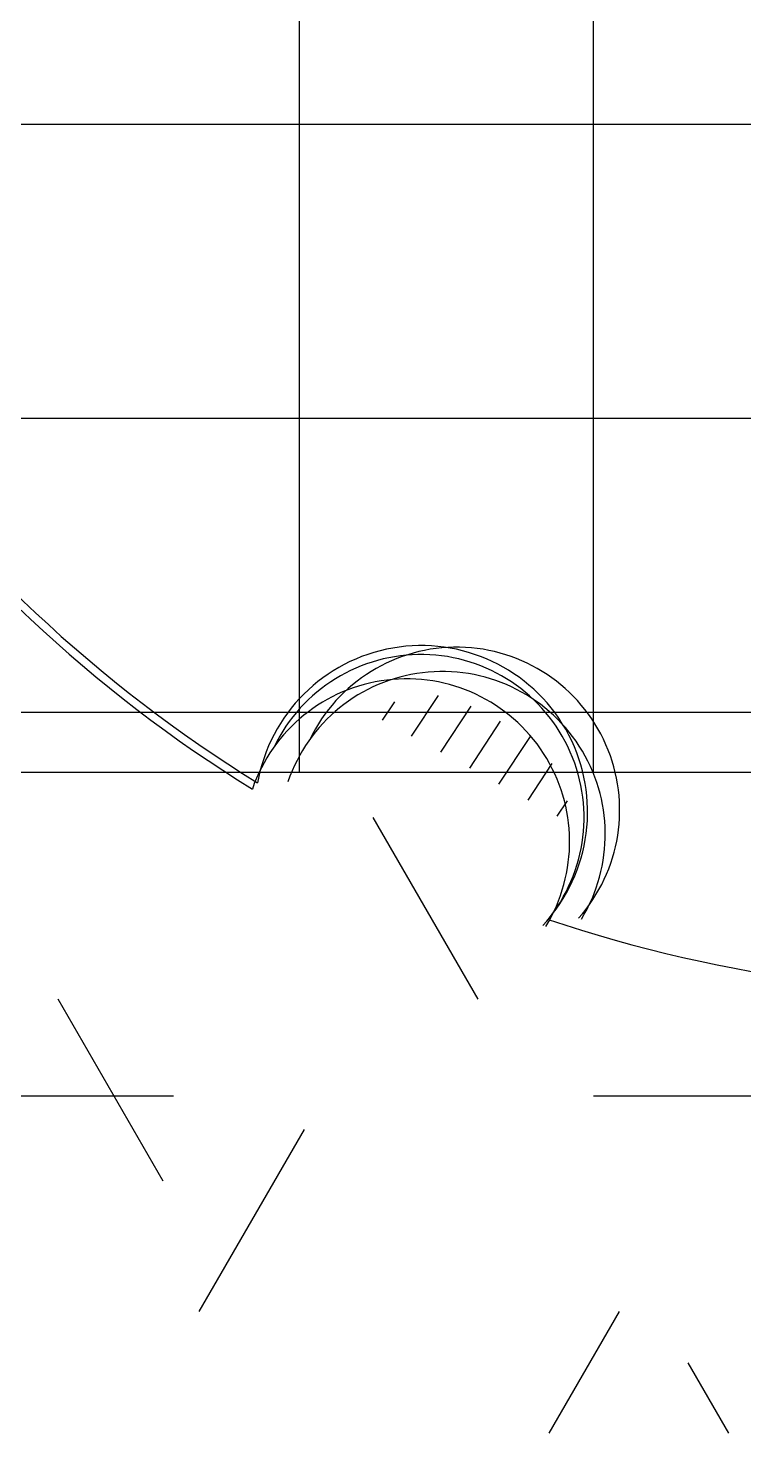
# Model space of a CAD drawing. Extents: x 941299 to 942979, y 2579300 to 2579597.
# Drawn here: x 941973.91 to 941976.62, y 2579401.89 to 2579407.19 of the extents above; entities that cross this region are included whole.
import ezdxf

# ---------------------------------------------------------------- set-up
doc = ezdxf.new("R2010")
doc.units = 0
doc.layers.get('0').update_dxf_attribs({"linetype": 'CONTINUOUS'})
doc.layers.add('fz', color=7, linetype='CONTINUOUS')
doc.layers.add('绿化工程', color=3, linetype='CONTINUOUS')

# ---------------------------------------------------------------- blocks, each defined once
blk = doc.blocks.new('*X93')
at = {"color": 0}
for p, q in [((122539.1766, 22768.4251), (122539.1885, 22768.4369)), ((122539.1957, 22768.4088), (122539.2218, 22768.4348)), ((122539.2148, 22768.3926), (122539.2443, 22768.422)), ((122539.2339, 22768.3763), (122539.2639, 22768.4063)), ((122539.253, 22768.3601), (122539.2836, 22768.3906)), ((122539.2721, 22768.3438), (122539.2955, 22768.3671)), ((122539.2912, 22768.3275), (122539.3011, 22768.3373))]:
    blk.add_line(p, q, dxfattribs=at)
blk = doc.blocks.new('dys')
at = {"layer": '绿化工程'}
for centre, radius, start, end in [((0, 0), 5.3048, 215.3736, 238.2438), ((-0.0196, -0.0238), 5.3048, 215.3736, 238.2438), ((-2.1732, -4.6201), 0.6284, 319.6449, 169.9731), ((-2.1742, -4.6414), 0.6159, 318.3532, 154.2937), ((-2.0395, -4.6136), 0.6159, 318.3532, 154.2937), ((-2.2287, -4.7334), 0.6159, 328.5867, 161.1544), ((-2.094, -4.7055), 0.6159, 328.5867, 161.1544), ((0, 0), 5.3048, 251.3736, 274.2438)]:
    blk.add_arc(centre, radius, start, end, dxfattribs=at)
at = {"layer": '绿化工程', "xscale": 4.999999999939511, "yscale": 5, "zscale": 5, "rotation": 11.67087918926173}
blk.add_blockref('*X93', (-577002.1007, -235434.7893), dxfattribs=at)

msp = doc.modelspace()

# ---------------------------------------------------------------- hatches: boundary and pattern name
at = {"layer": '绿化工程'}
h = msp.add_hatch(dxfattribs=at)
h.set_pattern_fill('ANSI37', color=9, scale=0.35, angle=45, style=0)
h.set_pattern_definition([(90, (125, 0), (-1.11125, 1e-16), []), (180, (125, 0), (-1e-16, -1.11125), [])])
h.paths.add_polyline_path([(941971.7134, 2579409.38137), (941971.7134, 2579404.38137), (942034.2134, 2579404.38137), (942034.2134, 2579409.38137)])
h = msp.add_hatch(dxfattribs=at)
h.set_pattern_fill('HEX', color=9, scale=0.25, style=0)
h.set_pattern_definition([(0, (125, 0), (0, 1.374815), [0.79375, -1.5875]), (120, (125, 0), (-1.1906247155, -0.6874075), [0.79375, -1.5875]), (60, (125.7938, 0), (-1.1906247155, 0.6874075), [0.79375, -1.5875])])
h.paths.add_polyline_path([(941971.7134, 2579401.88137), (941971.7134, 2579404.38137), (942034.2134, 2579404.38137), (942034.2134, 2579401.88137)])

# ---------------------------------------------------------------- linework, layer by layer
at = {"layer": 'fz', "color": 8}
msp.add_line((941784.2134, 2579404.38137), (942084.2134, 2579404.38137), dxfattribs=at)

# ---------------------------------------------------------------- block references
at = {"layer": 'fz'}
msp.add_blockref('dys', (941977.57349, 2579408.85111), dxfattribs=at)

doc.saveas('drawing.dxf')
